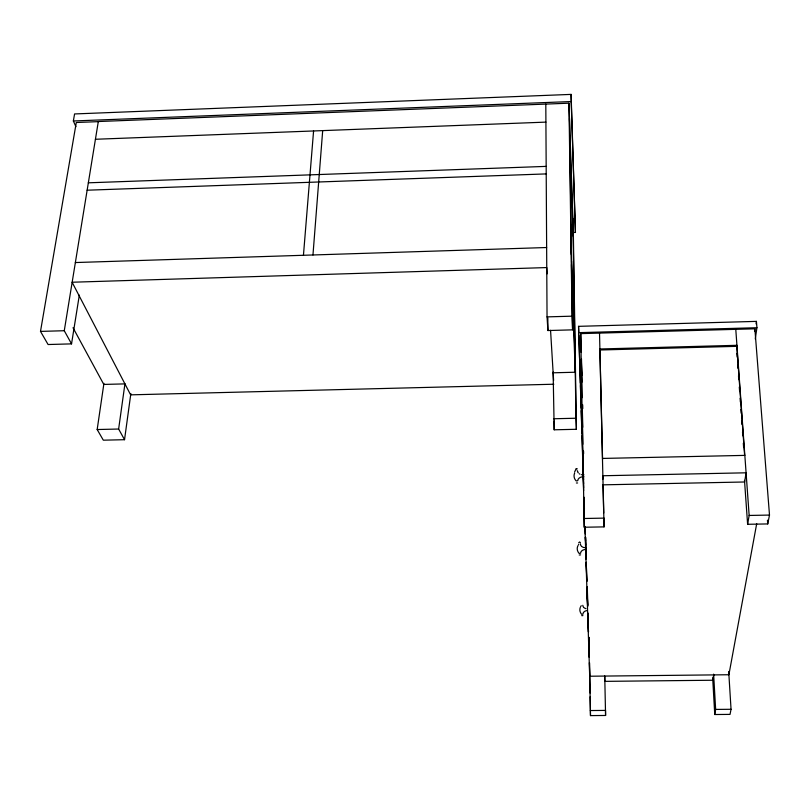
<?xml version="1.0" encoding="UTF-8"?>
<svg xmlns="http://www.w3.org/2000/svg" width="810" height="810" viewBox="0 0 810 810"><rect width="100%" height="100%" fill="white"/><g stroke="black" fill="none" stroke-linecap="round" stroke-linejoin="round"><path stroke-width="1.21" d="M312.964 254.978L322.684 130.612M303.446 255.282L313.581 130.957M736.634 347.561L736.928 345.313L599.906 348.978M103.933 383.343L97.17 429.533L103.326 440.184L124.537 439.698L130.856 393.528M124.537 439.698L118.635 429.027L124.902 384.051M754.535 331.087L754.869 328.809L580.719 333.619L584.253 527.239L604.058 526.885L599.521 333.092M756.064 323.868L756.429 321.378L578.553 326.339L583.595 487.762M755.274 338.944L756.935 327.726L756.429 321.378M98.364 121.642L76.292 122.502L40.5 331.401L48.084 344.523L71.543 343.875L79.329 295.134M713.671 674.902L712.81 680.238L604.787 681.362L604.746 676.067M71.543 343.875L64.273 330.723L98.314 121.53L568.944 103.194L573.318 231.164L576.396 429.29L554.192 429.796L553.129 372.043M75.927 126.704L73.366 120.984L74.571 113.947L571.101 94.395L575.434 232.44L572.903 232.521M728.696 671.47L731.045 709.287L730.033 714.39L714.754 714.521L715.645 709.418L713.62 674.153M754.869 328.809L769.5 515.069L767.748 523.928L747.62 524.293L749.149 515.454L735.784 329.336M756.702 523.685L728.899 674.74L589.69 676.228L584.911 526.601M574.604 472.027L576.102 468.868M580.608 554.88L579.231 555.012M578.654 542.842L579.616 541.961L580.416 542.67M582.906 615.63L581.712 615.63M577.601 482.973L576.386 482.983M576.224 468.757L577.307 468.828M73.366 120.984L571.212 101.544L571.101 94.395M95.418 139.269L545.91 122.118M88.32 182.817L546.173 166.384M87.115 190.208L546.213 173.907M570.665 235.669L573.146 235.589L569.734 136.465M75.32 262.551L546.639 247.526M545.808 104.095L547.044 316.882L572.062 316.173L568.944 103.194M40.5 331.401L64.273 330.723M547.044 316.882L547.914 330.541L572.579 329.852L569.471 118.554M578.664 332.647L756.935 327.726M124.922 383.889L103.781 384.426L73.011 327.726M553.139 372.802L575.262 372.235L571.86 280.928M553.827 384.224L130.623 394.845L72.11 282.234L546.76 267.573L547.135 273.841M553.493 418.76L575.971 418.233L576.396 429.29M97.17 429.533L118.635 429.027M602.549 458.43L744.835 455.382M602.498 484.846L744.613 481.99L746.091 472.807L602.964 475.743L602.994 479.155M583.969 518.501L603.987 518.127M749.149 515.454L769.5 515.069M590.328 710.542L605.536 710.41L605.576 715.473L590.49 715.605L589.437 662.55M715.645 709.418L731.045 709.287M577.115 470.681L577.641 471.106A5.437 3.868 -1.5 0 0 577.722 471.693M580.345 543.864L580.466 544.067A4.971 3.696 -1.1 0 0 581.438 546.183M582.795 605.293L582.846 605.394A4.576 3.523 -0.6 0 0 583.362 606.953M767.455 520.162L767.748 523.928M744.603 455.078L736.796 346.336L599.916 349.991L602.559 459.361M736.887 353.363L737.151 357.109M737.687 364.601L737.961 368.337M738.497 375.83L738.76 379.576M739.297 387.058L739.571 390.805M740.107 398.297L740.37 402.043M740.907 409.526L741.18 413.272M741.717 420.765L741.98 424.501M742.517 431.993L742.79 435.74M743.327 443.222L743.59 446.968M744.491 480.31L747.62 524.293M550.557 330.288L553.605 380.457M712.678 677.889L714.754 714.521M572.062 316.173L572.579 329.852M570.625 224.37L571.313 254.472M571.566 261.022L574.968 353.484M583.21 467.37L583.605 479.834M584.162 497.289L584.405 504.772M585.124 527.209L585.245 530.955M585.448 537.192L585.559 540.928M586.045 555.984L585.549 537.243M586.248 562.241L586.845 580.993M587.047 587.25L587.645 606.012L587.301 587.169M589.285 657.173L588.678 638.209L589.265 657.092M578.553 326.339L578.755 332.637M578.836 335.148L579.565 357.807M579.646 360.318L580.375 382.978M580.456 385.499L581.185 408.149M581.266 410.67L581.995 433.32M582.076 435.841L582.805 458.49M582.886 461.011L583.615 483.661M584.061 497.502L584.425 508.832M584.992 526.449L585.235 534.003M585.438 537.374L586.045 559.173M586.237 562.575L586.845 581.479M587.047 587.787L587.655 606.69M571.212 101.544L575.434 232.44M583.98 497.634L584.415 513.054M581.307 359.498L581.995 382.148M582.684 404.798L582.795 408.574M582.218 405.597L582.805 427.234M583.544 451.14L583.625 453.661M580.719 333.619L581.175 348.766M581.479 358.83L581.975 375.202M603.055 485.372L603.723 513.044M603.845 518.076L604.058 526.885M604.746 676.289L605.576 715.473M589.052 637.804L589.285 650.349M589.518 662.904L590.075 693.016M590.146 696.782L590.49 715.605M588.971 637.298L589.275 653.71M587.341 587.26L587.665 604.817M586.116 562.515L586.177 565.643M585.498 537.05L585.681 545.1M581.023 343.724L581.185 352.522M581.296 358.81L581.975 397.781M582.106 405.314L582.795 444.285M582.917 451.059L583.615 490.789M583.747 498.332L584.253 527.239M572.883 218.558L575.971 418.233M571.465 264.505L571.698 280.807M554.121 420.967L554.192 429.796M547.833 317.895L547.914 330.541M574.654 473.121A12.616 9.001 -1.4 0 0 574.067 475.966A12.626 9.001 -1.4 0 0 576.193 480.948L577.753 480.715A5.468 3.908 -1.5 0 1 583.919 476.766M583.888 474.771A5.437 3.868 -1.5 0 1 581.398 474.66M579.899 474.133A5.437 3.868 -1.5 0 1 579.251 473.759M578.259 472.817A5.437 3.868 -1.5 0 1 577.925 472.27M580.335 607.318A10.611 8.201 -0.5 0 0 581.651 614.344L582.957 614.142A4.597 3.554 -0.6 0 1 587.432 610.568M580.729 606.498A10.611 8.201 -0.5 0 1 581.236 605.718M586.005 608.654A4.576 3.523 -0.6 0 1 583.747 607.419M577.945 545.667A11.532 8.596 -0.9 0 0 579.16 553.463L580.588 553.24A4.992 3.736 -1 0 1 586.207 549.504M578.441 544.816A11.532 8.596 -0.9 0 1 578.725 544.411M586.177 547.59A4.971 3.696 -1.1 0 1 583.899 547.479M583.19 547.266A4.971 3.696 -1.1 0 1 581.944 546.608M588.475 631.891L587.868 612.927L588.465 631.891"/></g></svg>
